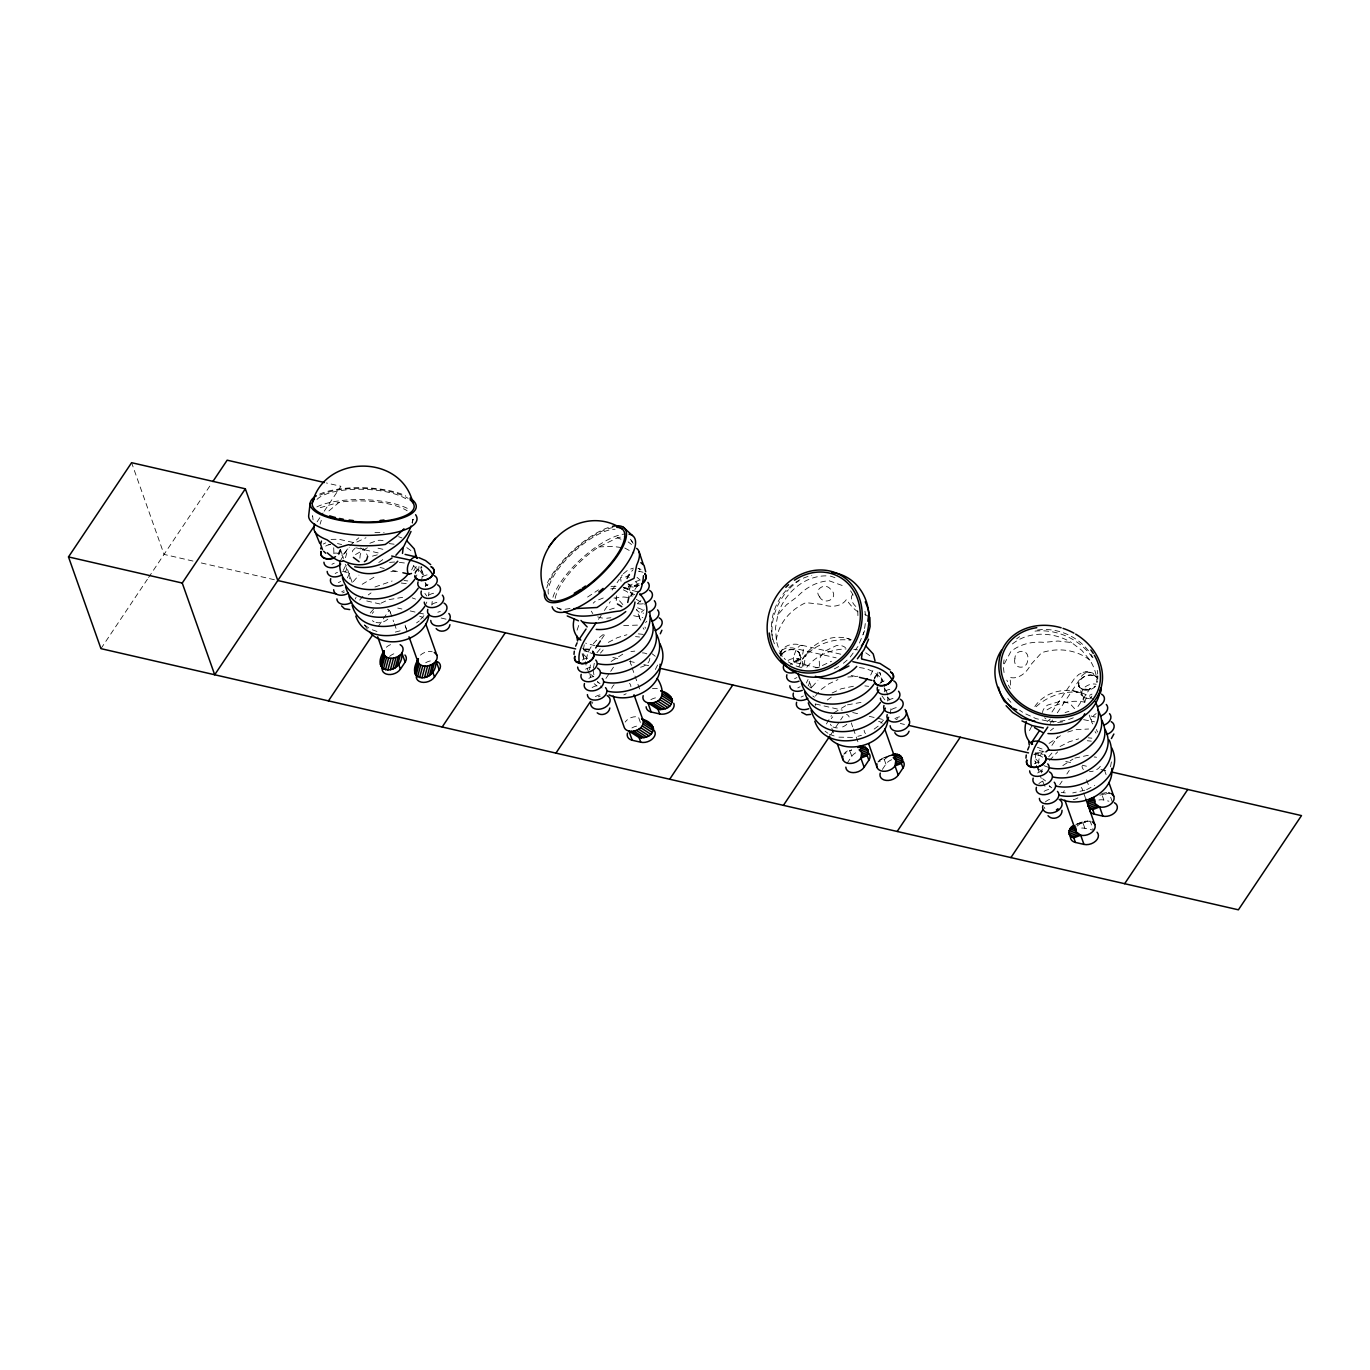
<?xml version="1.0" encoding="UTF-8"?>
<svg xmlns="http://www.w3.org/2000/svg" width="1370" height="1370" viewBox="0 0 1370 1370"><rect width="100%" height="100%" fill="white"/><g stroke="black" fill="none" stroke-linecap="round" stroke-linejoin="round"><path stroke-width="0.75" stroke-dasharray="5 3.75" d="M359.882 558.224L360.19 555.09A21.543 14.83 -19.5 0 1 363.598 548.582M345.497 557.727L347.877 548.788M419.014 566.546L418.364 571.924L415.795 577.267M421.617 581.103L422.474 573.927L420.727 567.197L423.981 576.359L419.734 570.519L413.278 565.998M425.282 586.685L425.727 583.089M428.536 595.847L428.964 592.268M431.773 605.026L432.218 601.447M877.348 677.088L878.016 671.694M881.03 682.671L881.475 679.075L879.728 672.345L882.965 681.524C878.136 672.687 868.118 668.115 858.373 667.533M884.284 691.833L884.712 688.254M887.52 701.012L887.965 697.416M890.329 713.77L891.202 706.595M340.24 549.438L337.534 555.09A10.052 6.918 -19.5 0 0 340.274 549.61M412.37 523.323L413.055 519.247L411.634 522.056M842.156 585.469L829.038 580.743A48.566 41.888 -61.6 0 0 797.546 596.498L786.534 604.752L777.817 614.856L775.54 627.563L776.328 640.064A50.279 43.36 -61.6 0 0 785.404 659.706M577.078 630.2L579.664 622.648M584.254 644.773L582.884 652.326L584.048 659.347L586.754 663.851M586.463 659.604C587.559 648.267 596.104 639.413 605.06 633.214M590.401 664.998L589.374 670.666L590.538 677.688L585.35 663.011M593.398 668.183L594.323 663.08M1035.309 752.678L1035.789 763.467L1034.487 759.802M1038.203 763.741L1039.231 758.072L1043.05 750.503M1041.457 772.903L1042.142 769.135M1110.505 766.823L1111.738 760.025M780.112 654.141C782.099 645.63 792.339 642.718 799.96 644.825L841.077 654.278M781.294 651.092L780.472 656.658L782.921 652.976A10.052 6.918 -19.5 0 1 798.299 651.555A10.052 6.918 -19.5 0 1 792.613 663.08M616.654 595.83L616.226 600.574M776.328 640.064C778.537 623.144 790.61 609.479 805.903 602.663L822.171 604.427A20.259 14.882 17.5 0 0 846.472 599.409A20.259 8.614 54.6 0 0 858.476 612.15M412.01 522.672L413.055 519.247M320.1 524.179L321.299 520.292M333.886 552.658L333.715 547.76M859.418 643.044L864.59 630.748M416.223 566.409L412.815 572.283M340.017 561.34L347.672 548.445M343.253 570.502L345.822 565.159M347.363 577.9L349.932 572.557M411.685 569.886L414.271 564.543M424.666 606.567L427.234 601.224M799.001 666.488C806.108 646.126 829.364 631.656 850.462 639.43M807.718 652.154L805.149 657.497L804.498 662.874L805.8 667.926M806.348 683.048L808.06 679.486M826.418 723.942L831.521 715.5M870.686 675.033L874.111 667.909M655.339 669.502L657.908 664.399M1029.504 730.553L1032.363 724.884M1004.364 663.799L1010.854 651.538A48.566 40.877 23.4 0 1 1044.094 642.359L1058 641.023L1071.528 642.547L1081.855 650.39L1089.869 660.117A50.279 42.333 23.4 0 1 1096.959 682.448L1097.781 675.821A48.258 40.638 23.4 0 1 1097.233 683.013M100.952 648.644L147.378 579.304M148.577 577.524L210.483 485.066M317.087 521.85L323.046 512.962M324.228 511.181L340.907 486.299L326.42 482.976M378.445 626.21L389.166 610.198M612.184 590.025L619.326 579.373M598.416 619.377L603.177 612.27M604.375 610.489L610.318 601.601M621.038 581.308L620.507 577.609L626.981 576.719L633.145 569.629M601.601 639.156L606.328 632.084M629.995 596.738L638.694 583.911M605.934 678.441L609.513 673.098M610.695 671.334L614.274 665.991M831.042 734.234L834.621 728.891M835.803 727.128L842.944 716.459M847.054 763.347L851.797 756.291A10.052 6.918 -19.5 0 1 857.637 751.856M882.366 769.426L885.911 764.117A10.052 6.918 -19.5 0 1 891.767 759.699M1051.972 712.006L1074.371 678.664L1078.858 674.365L1084.218 672.105M1050.156 723.514L1052.537 719.969M1057.297 712.862L1079.902 679.092C1083.088 670.632 1094.853 669.844 1097.712 678.818A10.035 7.158 -22.2 0 0 1095.075 676.026L1090.657 675.016A10.052 6.918 -19.5 0 0 1078.909 685.959L1084.663 702.245M1051.92 745.4L1057.845 736.563M1077.95 706.526L1089.784 688.853C1093.277 686.576 1079.902 692.826 1078.824 685.771A10.052 6.918 -19.5 0 0 1095.298 686.062M1059.729 784.685L1062.11 781.14M1066.87 774.016L1069.251 770.471M621.381 576.308L622.408 574.869M850.205 657.035L857.945 646.486M596.943 652.719L600.539 648.472M600.454 653.096L603.142 649.911M1034.812 706.492C1047.964 687.278 1077.522 685.325 1094.442 700.361M1048.684 756.856L1052.28 752.61M1049.488 760.418L1057.674 751.856M845.324 752.421L843.817 754.185L851.678 749.938L845.324 752.421L847.328 750.914M879.454 760.247L877.93 762.011L884.284 759.528L890.14 755.11L879.454 760.247L885.808 757.764M1076.906 826.196L1082.762 821.777L1090.178 821.092A10.052 6.918 -19.5 0 1 1092.215 821.829M781.397 654.74L782.921 652.993A10.035 7.141 -16.5 0 1 799.001 652.839A10.035 7.141 -16.5 0 1 790.216 664.279M349.812 545.757L358.82 537.845M343.442 554.216L349.196 547.623M353.169 581.719L358.94 575.126M359.659 600.077L363.118 596.121M370.208 613.024L373.702 609.016M420.607 619.411L424.494 614.959M802.426 659.364C813.3 644.808 832.754 637.735 850.53 640.252M806.827 667.224C816.023 655.305 831.333 649.277 846.112 648.9M812.17 686.884L817.924 680.291M815.407 696.046L818.866 692.09M880.893 723.086L883.496 720.106M852.671 594.357C849.349 598.416 852.928 604.221 856.421 606.978M623.384 573.722L627.991 569.92L633.419 568.122M781.859 650.116L786.774 647.77L792.613 647.924L836.145 657.84M639.037 583.586L633.865 585.846L629.481 584.819M328.92 510.907L339.178 502.293A50.279 16.56 1.6 0 1 407.181 510.77M587.576 597.046L598.467 589.853M611.106 661.453L623.11 653.952M1036.062 706.749C1048.033 695.874 1064.867 689.812 1080.981 692.895M1047.211 721.442L1050.311 719.01M1050.447 730.621L1053.547 728.189M1049.043 743.43L1062.195 734.543M1062.846 765.573L1073.035 759.031M355.515 554.542L367.417 547.794M362.177 584.305L377.144 575.297M368.256 594.922L371.03 592.902M416.548 622.905L419.323 620.884M821.161 689.452L828.85 683.853L837.96 679.606M827.257 700.07L834.176 695.018M833.851 712.845L845.615 705.721M874.163 729.08L878.307 726.049M378.754 562.522L382.161 560.09A21.543 14.83 -19.5 0 0 385.038 557.162M323.286 544.027L325.769 542.845M555.141 598.399A50.279 17.587 -42.6 0 1 598.758 546.938L617.356 537.845A50.279 17.587 -42.6 0 1 624.532 536.8M355.309 548L352.501 550.86L352.176 553.994M608.297 642.393L617.305 637.701L626.946 634.738M1047.057 709.848C1058.085 703.101 1071.374 699.556 1084.235 702.074M1060.037 746.53L1069.045 741.838L1078.687 738.875M1086.598 789.685L1094.698 785.472M369.883 543.239L377.367 540.465A11.457 7.895 -19.5 0 1 384.028 541.03M356.885 542.006L365.995 537.759M374.935 587.011L392.094 581.034M381.1 603.142L388.464 599.7L404.578 596.995M822.377 665.512L831.47 661.265M832.104 693.014L841.197 688.785L855.085 685.89M881.441 758.74L892.658 754.39M892.007 755.401L883.787 757.593M1099.836 795.182L1109.101 792.819A10.052 6.918 -19.5 0 1 1111.156 793.555M1077.573 823.747L1082.762 821.777M1076.957 824.243L1085.28 821.058M1075.844 824.397L1087.797 820.818M1080.896 823.438L1090.178 821.092L1093.414 830.254L1084.886 828.302A10.052 6.918 -19.5 0 0 1079.988 828.268M320.169 507.688L339.178 502.293M609.496 609.599L617.202 607.218M1065.089 712.537L1068.943 711.355M1067.727 732.077L1075.433 729.696L1088.619 729.011M1074.851 758.089L1090.434 754.836M1084.852 790.216L1072.727 792.922M603.245 597.988L595.864 600.951A11.457 7.895 -19.5 0 0 593.21 603.211M1101.686 793.504L1106.737 792.545M372.469 556.117L378.411 554.559M395.313 632.084L400.656 630.697M847.465 704.848L861.542 702.296M857.86 736.306L861.422 735.382M331.06 539.386L338.767 539.232L355.121 542.914M1083.122 672.293L1087.609 671.797M1085.382 671.917L1090.897 672.396L1096.651 677.208A10.052 6.918 -19.5 0 1 1097.661 678.732M570.023 608.52L562.847 609.581L557.761 608.143A50.279 17.587 -42.6 0 1 555.141 604.341M606.687 618.247L610.917 617.733M1062.64 721.87L1058.428 722.384A21.543 14.83 -19.5 0 1 1047.057 719.798L1044.556 717.743M610.986 586.343L617.921 586.309M610.712 588.877L616.483 588.244M613.965 598.056L623.573 596.995L630.714 597.748M623.692 625.559L638.66 625.08M630.919 651.555L634.807 651.127M374.935 532.587L384.097 532.57M389.611 562.385L395.605 561.94M390.861 571.718L398.858 571.102M847.842 677.02L857.843 676.266M852.5 737.385L838.937 737.163M598.758 546.938L612.424 546.339L622.733 547.743M623.333 589.819L627.22 591.789L628.899 595.881M623.898 588.192L636.879 591.635M633.625 615.712L642.804 617.716M638.334 633.865L643.694 634.43M635.543 636.605L639.567 637.016M594.957 645.681L585.658 643.146M1083.584 719.661L1094.544 721.836M1088.294 737.813L1091.856 738.19M1087.283 740.742L1091.308 741.153M1061.236 792.459L1065.261 792.887M1093.02 675.273L1090.657 675.016A10.035 7.158 -22.2 0 0 1079.166 686.49L1078.824 685.771M389.114 543.599L394.783 544.267M399.389 562.385L405.041 563.053M403.996 580.503L407.763 580.948M401.273 583.038L407.643 583.791M853.784 649.414L857.551 649.877M864.864 685.89L868.649 686.336M1044.043 751.907L1037.381 749.904M1047.057 720.945L1036.148 718.668L1024.195 713.222M378.017 548.171L384.251 549.61M337.482 543.565L341.644 544.524M356.251 547.88L379.182 553.155M817.958 667.824L793.864 662.275C789.651 663.097 803.265 659.175 799.258 652.891L799.446 653.644M851.147 675.427L857.363 676.866M380.072 567.505L384.216 568.464M392.505 570.365L400.811 572.266M192.999 561.049L164.057 554.405L131.606 462.7M201.27 562.95L277.802 580.52M366.732 600.951L383.275 604.752M397.745 608.074L401.889 609.016M410.161 610.917L424.632 614.24M441.174 618.041L447.373 619.463M583.877 650.801L590.076 652.24M612.818 657.463L619.034 658.884M629.378 661.265L635.577 662.686M643.849 664.587L652.12 666.488M815.492 703.992L842.379 710.174M852.722 712.537L858.921 713.976M869.265 716.339L875.481 717.76M877.536 718.24L883.753 719.661M900.295 723.463L904.423 724.422M1034.71 754.339L1042.981 756.223M1065.74 761.463L1074.011 763.347M1082.283 765.248L1086.427 766.207M1100.898 769.529L1107.097 770.95M1098.928 799.994A10.052 6.918 -19.5 0 1 1103.826 800.029L1108.929 801.21M623.264 587.182L629.258 588.757M626.981 576.719L629.258 577.404M628.351 586.343L634.653 587.302L637.101 586.137L637.341 583.826L635.286 581M846.626 638.163L851.249 639.807M398.601 536.715L401.889 537.896M829.398 734.269L834.964 736.255M412.216 597.902L415.555 599.084M372.263 629.772L377.812 631.758M643.095 572.249L638.677 571.221L641.04 571.495L638.934 568.619M360.601 547.949L364.437 550.072L367.52 555.655M1073.018 690.788L1078.738 692.946L1083.105 696.388L1085.828 700.892M623.179 587.37L626.998 588.809L633.18 595.265M1037.398 747.284L1043.118 749.441M636.314 599.358L644.499 604.238M1042.553 757.182L1035.823 753.449M637.649 607.818L643.369 609.975M1043.889 765.624L1049.608 767.782M594.631 654.466L586.994 651.606L581.171 647.017M617.356 537.845L620.952 539.198M637.958 568.225L641.006 569.423M640.235 580.058L637.033 577.369M624.788 548.034L634.036 553.018M557.761 608.143L561.015 609.907M1089.869 660.117C1076.186 649.466 1057.845 647.394 1041.594 652.702L1030.548 664.964A20.259 14.368 -62.3 0 1 1009.81 677.328A20.259 7.552 82.9 0 1 1010.598 688.014M864.812 614.222L869.881 617.356M865.771 652.805L872.228 657.343M825.048 731.203L827.942 733.258M406.787 547.64L413.243 552.178M364.608 625.028L368.958 628.094M819.26 596.292C824.209 606.927 840.735 597.354 830.323 588.963C824.757 582.147 812.958 589.871 819.894 597.046M1095.058 676.026L1096.651 677.208M628.128 541.904L631.536 544.506M1039.076 762.611L1034.35 757.302M1039.402 769.495L1042.313 771.789M1042.639 778.657L1045.55 780.951M1051.749 787.818L1049.129 785.746L1051.458 788.949M652.12 653.781L655.254 656.264M587.336 658.473L582.61 653.182M590.915 674.519L593.827 676.831M600.009 683.681L597.388 681.609L602.046 688.014M594.152 683.698L597.063 685.993M884.095 687.774L886.219 690.685M887.332 696.936L889.455 699.865L884.266 685.188M881.972 695.926L884.832 699.865M425.094 582.61L427.217 585.538L425.933 581.873M424.888 593.398L426.806 596.019M364.454 624.925L368.136 630.063M633.128 543.308L629.618 538.222A50.279 17.587 -42.6 0 1 632.238 542.04M1074.594 708.701L1070.569 704.197A21.543 14.83 -19.5 0 0 1059.198 701.594L1047.605 705.088A11.457 7.895 -19.5 0 0 1042.57 712.623M622.853 604.564L618.829 600.06A21.543 14.83 -19.5 0 0 615.524 598.536M591.292 611.157L592.816 613.606M1044.985 786.329L1040.327 776.31M1006.796 680.119L1007.549 681.678M1089.218 715.072L1091.804 722.418M1104.665 770.608L1106.069 774.564M1112.354 801.981L1109.101 792.819L1102.199 795.439L1103.826 800.029M1086.615 779.804L1089.407 787.699M1083.653 792.956L1085.742 798.881M1083.259 823.712L1084.886 828.302M1036.439 765.316L1039.025 772.646L1037.861 765.624M884.284 759.528L885.911 764.117M851.249 722.915L852.637 726.871M853.339 728.84L858.236 742.66M850.171 751.702L851.797 756.291M831.795 728.172L834.587 736.067M799.309 653.096L804.413 667.533M811.554 687.723L808.968 680.376A10.052 6.918 -19.5 0 1 808.112 685.959M628.196 585.761L632.049 596.618M639.824 618.641L636.588 609.462A10.052 6.918 -19.5 0 0 643.609 613.178M632.084 667.772L639.756 689.487M640.389 722.452L638.437 716.955A10.052 6.918 -19.5 0 0 625.165 722.058M582.096 653.832L584.048 659.347M405.52 626.895L408.328 634.789M390.159 611.842L393.652 621.706M394.354 623.675L397.146 631.57M340.531 549.627L343.065 556.785M352.141 582.473L346.302 565.964A10.052 6.918 -19.5 0 0 345.291 564.423M819.551 666.145L819.174 660.237A21.543 14.83 -19.5 0 1 825.476 650.818L836.351 645.63A11.457 7.895 -19.5 0 1 845.461 647.702M815.201 704.026L815.492 705.447M593.09 669.879L594.135 676.198M313.062 519.812L312.6 515.702A50.279 16.56 1.6 0 0 313.884 520.035M1033.716 754.339A10.035 6.627 -16.9 0 1 1043.204 754.493M1036.062 752.986A10.052 6.918 -19.5 0 1 1042.998 753.757M1077.899 797.854A10.052 6.918 -19.5 0 1 1073.035 799.72M1063.411 792.562A10.052 6.918 -19.5 0 1 1064.336 790.661M1081.238 787.476A10.052 6.918 -19.5 0 1 1082.625 790.781M1100.333 766.309A10.052 6.918 -19.5 0 1 1089.441 771.687M1083.43 769.495A10.052 6.918 -19.5 0 1 1082.043 766.19M1094.168 757.011A10.052 6.918 -19.5 0 1 1096.531 757.285M1095.469 686.438A10.035 7.158 -22.2 0 1 1079.166 686.49M1095.572 716.972A10.052 6.918 -19.5 0 1 1091.154 715.945M1092.815 723.942A10.052 6.918 -19.5 0 1 1096.171 713.582M1096.068 733.121A10.052 6.918 -19.5 0 1 1095.058 731.58M1084.937 702.296A10.052 6.918 -19.5 0 1 1092.01 694.076M1089.082 698.631A10.052 6.918 -19.5 0 1 1082.368 690.274A10.052 6.918 -19.5 0 1 1096.188 684.229M1038.871 783.657A10.052 6.918 -19.5 0 1 1045.704 780.266M1037.621 772.971A10.052 6.918 -19.5 0 1 1042.467 771.104M1097.747 732.094A8.049 5.531 -19.5 0 1 1096.634 729.439M1034.367 763.809A10.052 6.918 -19.5 0 1 1041.748 761.703M1045.344 801.998A10.052 6.918 -19.5 0 1 1049.677 799.326M1044.094 791.312A10.052 6.918 -19.5 0 1 1051.492 789.206M1044.865 808.608A8.049 5.531 -19.5 0 1 1044.556 807.187M1073.292 717.794A50.279 42.333 23.4 0 1 1048.889 721.322M1022.619 712.246A50.279 42.333 23.4 0 1 1019.537 710.122M1010.923 702.313A50.279 42.333 23.4 0 1 1005.854 695.652M1012.43 643.934A50.279 42.333 23.4 0 1 1071.528 642.547M1035.001 631.125A54.201 45.621 23.4 0 1 1092.095 657.155M1091.958 696.097A48.258 40.638 23.4 0 1 1089.835 698.94M1010.324 688.494A48.258 40.638 23.4 0 1 1008.354 685.103M1004.056 672.533A48.258 40.638 23.4 0 1 1004.073 659.861M1016.643 638.848A48.258 40.638 23.4 0 1 1019.605 636.673M1037.518 630.029A48.258 40.638 23.4 0 1 1088.705 651.127M1090.982 654.38A48.258 40.638 23.4 0 1 1092.952 657.788M1097.25 670.341A48.258 40.638 23.4 0 1 1097.695 674.023M846.797 724.319A10.052 6.918 -19.5 0 1 839.947 727.71M837.412 727.932A10.052 6.918 -19.5 0 1 832.994 726.922M831.402 725.74A10.052 6.918 -19.5 0 1 830.391 724.216M831.247 718.651A10.052 6.918 -19.5 0 1 832.754 716.887M846.557 714.284A10.052 6.918 -19.5 0 1 849.16 716.99M865.532 733.584A10.052 6.918 -19.5 0 1 864.145 730.279M878.632 721.373A10.052 6.918 -19.5 0 1 882.263 723.309M874.3 678.184A10.052 6.918 -19.5 0 1 878.752 673.012M874.608 678.869A10.035 6.644 -22.2 0 1 879.043 673.663M891.647 709.489A10.052 6.918 -19.5 0 1 896.494 707.605M894.884 718.651A10.052 6.918 -19.5 0 1 899.747 716.784M888.394 700.31A10.052 6.918 -19.5 0 1 895.792 698.203M885.157 691.131A10.052 6.918 -19.5 0 1 890.003 689.264M879.917 683.476A10.052 6.918 -19.5 0 1 886.767 680.102M794.566 678.766A10.052 6.918 -19.5 0 1 796.895 677.602M788.075 660.426A10.052 6.918 -19.5 0 1 799.874 659.33A10.052 6.918 -19.5 0 1 801.621 667.601M895.894 719.695A8.049 5.531 -19.5 0 1 897.761 718.77M801.056 697.107A10.052 6.918 -19.5 0 1 803.385 695.96M812.855 696.011A10.052 6.918 -19.5 0 1 814.431 697.193M797.802 687.928A10.052 6.918 -19.5 0 1 800.149 686.781M809.601 686.849A10.052 6.918 -19.5 0 1 811.194 688.014M864.949 611.26A50.279 43.36 -61.6 0 1 865.395 615.404M865.258 623.555A50.279 43.36 -61.6 0 1 863.117 634.447M847.157 660.083A50.279 43.36 -61.6 0 1 840.444 665.375M838.68 666.505A50.279 43.36 -61.6 0 1 831.213 670.221M777.817 614.856A50.279 43.36 -61.6 0 1 829.192 575.982M772.56 639.396A54.201 46.751 -61.6 0 1 771.995 633.642M771.944 631.69A54.201 46.751 -61.6 0 1 788.418 589.734M789.788 588.312A54.201 46.751 -61.6 0 1 798.933 580.743M850.582 590.83A48.258 41.631 -61.6 0 1 853.424 595.71M857.637 610.626A48.258 41.631 -61.6 0 1 857.808 618.726M819.448 667.07A48.258 41.631 -61.6 0 1 815.681 667.858M800.851 667.395A48.258 41.631 -61.6 0 1 786.226 660.306M782.219 656.555A48.258 41.631 -61.6 0 1 778.776 652.188M774.427 643.814A48.258 41.631 -61.6 0 1 811.793 575.52M830.271 576.085A48.258 41.631 -61.6 0 1 835.426 577.952M639.225 585.452A10.035 7.158 -22.2 0 1 628.213 584.271M627.049 578.876A10.035 7.158 -22.2 0 1 631.365 573.482M639.002 584.939A10.052 6.918 -19.5 0 1 627.957 583.706M626.843 578.5A10.052 6.918 -19.5 0 1 631.296 573.328M649.825 658.388A10.052 6.918 -19.5 0 1 640.235 667.31M631.707 665.358A10.052 6.918 -19.5 0 1 630.594 660.152M642.427 652.891A10.052 6.918 -19.5 0 1 646.846 653.901M626.158 693.717A10.052 6.918 -19.5 0 1 623.812 694.864M611.671 688.425A10.052 6.918 -19.5 0 1 614.12 684.76M629.498 683.339A10.052 6.918 -19.5 0 1 630.885 686.644M652.462 688.648A10.052 6.918 -19.5 0 1 657.36 688.682M631.93 727.967A10.052 6.918 -19.5 0 1 639.31 725.86M650.853 699.693A10.052 6.918 -19.5 0 1 655.716 697.827M584.082 649.209A10.052 6.918 -19.5 0 1 591.035 649.979M584.271 649.894A10.035 6.627 -16.9 0 1 591.223 650.699M588.877 678.356A10.052 6.918 -19.5 0 1 596.275 676.266M592.131 687.534A10.052 6.918 -19.5 0 1 596.977 685.668M595.368 696.696A10.052 6.918 -19.5 0 1 600.231 694.83M585.641 669.194A10.052 6.918 -19.5 0 1 590.487 667.327M582.387 660.015A10.052 6.918 -19.5 0 1 587.25 658.148M637.444 603.896A10.052 6.918 -19.5 0 1 640.937 600.625M642.89 603.776A10.052 6.918 -19.5 0 1 635.937 603.005M592.593 703.409A8.049 5.531 -19.5 0 1 592.816 701.885M598.245 696.833A8.049 5.531 -19.5 0 1 600.265 696.251M640.852 620.165A10.052 6.918 -19.5 0 1 644.191 609.787M644.088 629.327A10.052 6.918 -19.5 0 1 643.078 627.803M634.738 594.58A10.052 6.918 -19.5 0 1 630.012 587.439A10.052 6.918 -19.5 0 1 639.31 580.4M645.767 628.299A8.049 5.531 -19.5 0 1 644.945 627.083M645.63 622.631A8.049 5.531 -19.5 0 1 646.846 621.209M546.75 588.004A50.981 17.844 -42.6 0 1 575.229 549.404A50.981 17.844 -42.6 0 1 615.096 527.33M552.932 597.269A54.201 18.957 -42.6 0 1 583.637 556.751A54.201 18.957 -42.6 0 1 625.199 533.992M547.503 582.764A53.087 18.563 -42.6 0 1 610.438 526.902M548.428 594.118A48.258 16.885 -42.6 0 1 571.153 554.49A48.258 16.885 -42.6 0 1 615.062 529.282M602.509 618.058A21.543 14.83 -19.5 0 1 595.316 615.661M415.196 573.619A10.035 6.644 -22.2 0 1 421.943 567.214M414.887 572.934A10.052 6.918 -19.5 0 1 421.669 566.615M330.341 544.352A10.052 6.918 -19.5 0 0 325.495 546.219A10.035 7.141 -16.5 0 1 330.393 544.524M389.577 656.435A10.052 6.918 -19.5 0 1 396.427 653.062M386.34 647.256A10.052 6.918 -19.5 0 1 393.19 643.883M406.548 628.419A10.052 6.918 -19.5 0 1 405.16 625.131M419.631 616.226A10.052 6.918 -19.5 0 1 423.279 618.144M387.796 619.171A10.052 6.918 -19.5 0 1 376.048 622.511M374.01 621.774A10.052 6.918 -19.5 0 1 372.417 620.593M372.246 613.486A10.052 6.918 -19.5 0 1 373.77 611.722M387.556 609.136A10.052 6.918 -19.5 0 1 390.536 613.606M420.453 655.1A10.052 6.918 -19.5 0 1 432.218 651.743M425.693 662.755A10.052 6.918 -19.5 0 1 430.557 660.888M340.411 550.226A10.035 7.141 -16.5 0 1 337.688 555.809M342.534 571.41A10.052 6.918 -19.5 0 1 349.641 578.808M335.153 573.516A10.052 6.918 -19.5 0 1 337.482 572.352M356.114 597.149A10.052 6.918 -19.5 0 1 355.19 599.033M341.644 591.857A10.052 6.918 -19.5 0 1 343.973 590.693M338.39 582.678A10.052 6.918 -19.5 0 1 340.719 581.531M346.678 567.728A10.052 6.918 -19.5 0 1 343.938 573.294M331.9 564.337A10.052 6.918 -19.5 0 1 334.246 563.19M333.509 553.292A10.052 6.918 -19.5 0 1 343.425 558.566M425.745 585.88A10.052 6.918 -19.5 0 1 428.074 584.733M428.981 595.059A10.052 6.918 -19.5 0 1 433.845 593.193M342.637 592.902A8.049 5.531 -19.5 0 1 344.504 591.977M432.235 604.221A10.052 6.918 -19.5 0 1 437.081 602.355M437.818 612.253A10.052 6.918 -19.5 0 1 440.335 611.534M422.491 576.719A10.052 6.918 -19.5 0 1 429.889 574.612M319.912 495.255A50.981 16.782 1.6 0 1 408.14 498.389M316.847 506.917A54.201 17.844 1.6 0 1 409.236 509.4M319.638 494.125A53.087 17.485 1.6 0 1 405.503 495.683M317.001 499.433A48.258 15.892 1.6 0 1 358.478 489.261A48.258 15.892 1.6 0 1 405.743 498.748M793.333 657.429L793.607 660.956L795.148 662.583C801.467 660.991 804.961 651.486 802.443 645.732L800.388 645.253L796.518 648.729L793.333 657.429M1014.896 658.73C1012.361 669.57 1027.791 670.067 1027.637 659.775C1030.171 648.952 1014.742 648.455 1014.896 658.73"/><path stroke-width="1.5" d="M628.967 596.84L627.717 602.44M573.996 654.363L574.304 651.229M1025.959 758.158L1026.267 755.024M367.674 556.46L366.543 560.022L364.386 561.649M310.117 503.321L308.678 515.565A54.201 17.844 1.6 0 0 368.085 535.362A54.201 17.844 1.6 0 0 415.607 514.726M340.017 561.34C335.701 597.457 391.769 595.899 408.243 573.842M402.489 553.412L403.14 548.034M428.964 614.137C426.738 640.184 385.33 651.658 369.283 631.638M861.473 658.559L862.124 653.182M887.965 719.284C885.722 745.331 844.314 756.822 828.268 736.786M867.809 621.261L868.905 612.887A48.566 41.888 -61.6 0 0 865.241 601.824M314.552 523.905L313.97 528.032A48.566 15.995 1.6 0 0 327.036 539.814L337.996 547.76L348.357 544.712A48.566 15.995 1.6 0 0 385.347 544.421L396.392 536.321L403.979 528.786M382.401 667.156A10.052 6.918 -19.5 0 0 388.292 674.485A10.052 6.918 -19.5 0 0 400.4 669.176L405.126 662.121L401.889 652.942C403.653 675.753 368.77 675.907 383.891 650.921C382.418 661.025 398.276 659.689 401.889 652.942A10.052 6.918 -19.5 0 0 400.126 644.671M434.256 652.497A10.052 6.918 -19.5 0 1 436.002 660.785C437.013 684.11 403.345 683.356 418.432 658.799M613.144 696.046L624.326 727.624A10.052 6.918 -19.5 0 0 628.967 731.083C635.235 732.505 644.842 727.812 643.078 720.414L634.002 694.744M652.257 728.823A10.052 6.918 -19.5 0 1 653.319 738.019A10.052 6.918 -19.5 0 1 640.749 742.215L632.221 740.262L628.967 731.083L639.122 737.625C655.408 739.303 658.645 723.069 641.828 719.13M643.164 695.686A10.052 6.918 -19.5 0 0 647.907 702.81C664.279 704.351 665.34 690.172 657.12 678.321M673.783 703.272A10.052 6.918 -19.5 0 1 670.478 711.39A10.052 6.918 -19.5 0 1 659.672 713.941L651.144 711.989L647.907 702.81L658.062 709.369C674.348 711.03 677.568 694.813 660.751 690.857M845.838 767.149A10.052 6.918 -19.5 0 0 853.219 772.646A10.052 6.918 -19.5 0 0 864.127 767.269L860.874 758.089L861.73 752.524L859.127 749.818L865.48 747.335L868.083 750.041L868.169 753.723L867.227 755.623L860.874 758.089A10.052 6.918 -19.5 0 1 848.766 763.398A10.052 6.918 -19.5 0 1 842.875 756.069M877.005 763.912A10.052 6.918 -19.5 0 0 882.896 771.241A10.052 6.918 -19.5 0 0 895.004 765.933L895.843 760.367L884.678 728.771M880.242 773.074A10.052 6.918 -19.5 0 0 886.133 780.403A10.052 6.918 -19.5 0 0 898.24 775.112L895.004 765.933L901.357 763.45C905.553 757.833 898.052 752.438 892.658 754.39M1062.024 810.304C1062.264 817.376 1052.605 821.11 1048.033 815.698M1092.215 821.829A10.052 6.918 -19.5 0 1 1093.277 831.025A10.052 6.918 -19.5 0 1 1080.707 835.221L1073.806 837.841C1066.922 836.847 1068.018 827.788 1073.515 825.545M1097.045 832.189A10.052 6.918 -19.5 0 1 1095.709 841.043A10.052 6.918 -19.5 0 1 1083.961 844.399L1080.707 835.221L1076.066 831.761L1075.981 828.096L1069.062 830.717M1111.156 793.555A10.052 6.918 -19.5 0 1 1112.217 802.751A10.052 6.918 -19.5 0 1 1099.648 806.947L1092.729 809.584C1087.266 808.899 1086.239 801.792 1090.451 798.796L1093.911 797.477M1114.392 802.734A10.052 6.918 -19.5 0 1 1115.454 811.913A10.052 6.918 -19.5 0 1 1102.884 816.126L1099.648 806.947L1094.99 803.488L1094.904 799.823L1088.003 802.443M574.184 619.137C571.872 626.604 574.184 635.697 580.846 640.132M634.961 602.029C632.906 619.839 612.972 631.039 596.224 629.412M1026.25 721.391C1023.63 729.354 1025.205 739.406 1032.586 744.27M449.942 624.686C449.137 631.056 440.267 633.454 436.157 628.607M609.838 707.999C609.119 713.667 601.516 716.613 597.2 712.828M661.898 630.251L660.289 633.779M1113.879 734.029L1111.395 738.55M320.683 548.89L320.957 547.794M380.483 664.467L384.302 650.973M380.86 666.248L383.977 654.603L377.692 636.827M381.87 667.772L384.987 656.127M383.463 668.954L386.58 657.309M385.518 669.707L388.618 658.045M387.881 669.964L390.998 658.319M390.416 669.742L393.515 658.079M392.933 669.022L396.033 657.36M395.262 667.858L398.379 656.213M397.266 666.351L400.365 654.706M414.613 672.31L418.004 658.747C416.531 668.851 432.406 667.533 436.002 660.785L439.256 669.947L434.513 677.02A10.052 6.918 -19.5 0 1 423.621 682.397A10.052 6.918 -19.5 0 1 416.24 676.9M414.99 674.091L418.09 662.429L409.013 636.776M416 675.615L419.117 663.953M417.593 676.797L420.693 665.135M419.631 677.533L422.748 665.888M421.994 677.808L425.111 666.145M424.529 677.568L427.645 665.923M427.046 676.848L430.163 665.203M429.392 675.701L432.492 664.056M431.379 674.194L434.495 662.532M410.966 526.08C405.109 544.917 384.439 551.785 369.951 562.625A20.259 11.765 10.6 0 1 343.117 560.501A20.259 5.48 45.2 0 1 327.293 552.829M1038.905 731.529L1031.781 742.163L1031.542 744.475M575.674 646.143L577.112 642.804M1027.654 749.921L1029.093 746.581M868.597 639.191L864.11 649.62L857.397 658.747M312.223 503.389C323.765 454.463 400.965 453.196 412.815 502.602M411.017 531.474L403.825 546.39L395.913 555.261M878.889 689.812C866.302 716.03 813.489 724.953 804.618 692.004M885.38 708.153C872.793 734.371 819.979 743.293 811.108 710.362M888.616 717.332C876.115 742.985 825.459 752.301 814.79 721.202M321.453 541.099L320.614 544.352L322.498 549.712M380.774 662.566L381.716 660.683M414.887 575.468A10.035 6.644 -22.2 0 0 420.933 580.538A10.035 6.644 -22.2 0 0 431.379 576.736L433.81 573.054A10.052 6.918 -19.5 0 0 431.139 566.683M874.009 680.085A10.052 6.918 -19.5 0 0 888.787 683.476L893.24 678.321A10.052 6.918 -19.5 0 0 890.551 671.934M909.063 731.255C907.077 737.351 897.864 738.31 894.798 732.676M414.973 576.616A10.052 6.918 -19.5 0 0 431.362 576.719L433.828 573.071A10.035 6.644 -22.2 0 0 431.242 566.94M888.787 683.476L893.24 678.321A10.035 6.644 -22.2 0 0 890.654 672.19M1084.715 713.719C1078.327 727.059 1062.469 734.937 1047.964 733.549M621.877 528.751C579.236 500.958 523.443 550.089 546.339 595.796A50.981 17.844 -42.6 0 0 600.539 574.475A50.981 17.844 -42.6 0 0 616.723 527.313M1111.241 771.909L1301.5 815.595L1238.394 909.817L100.952 648.644L68.5 556.922L131.606 462.7L245.35 488.816L277.802 580.52L335.701 593.827M212.864 481.521L227.163 460.183L324.365 482.497M314.706 525.412L214.696 674.759L182.244 583.038L245.35 488.816M328.44 700.875L372.486 635.098M442.185 726.99L505.29 632.769M578.928 639.687L586.052 629.035M596.036 622.922C588.501 634.601 576.102 648.044 579.51 663.371L581.89 663.645A10.035 6.627 -16.9 0 0 592.148 659.484A10.035 6.627 -16.9 0 0 592.799 651.846M595.693 647.993L600.42 640.92M555.929 753.106L590.453 701.56M669.673 779.239L732.779 685M783.417 805.354L829.843 736.015M864.127 767.269L868.854 760.196A10.052 6.918 -19.5 0 0 868.683 753.106M898.24 775.112L902.984 768.039A10.052 6.918 -19.5 0 0 902.813 760.932M897.162 831.47L960.267 737.231M1047.776 727.076C1040.258 738.618 1028.099 751.993 1031.49 767.149L1033.87 767.423A10.035 6.627 -16.9 0 0 1044.128 763.261A10.035 6.627 -16.9 0 0 1044.762 755.623M1010.906 857.586L1043.05 809.584M1124.65 883.701L1187.756 789.48M861.405 645.938L867.467 637.238L870.104 626.587L869.881 617.356M555.347 538.256L548.925 546.681M397.762 561.221C385.929 574.527 359.967 579.51 347.877 564.235M414.939 579.048C399.663 601.824 350.84 609.53 342.38 577.678M418.175 588.227C402.9 611.003 354.094 618.709 345.634 586.857M421.429 597.406C406.154 620.165 357.33 627.888 348.87 596.036M424.666 606.567C409.39 629.344 360.584 637.05 352.124 605.197M427.919 615.746C412.764 637.958 365.995 646.109 355.806 616.055M856.747 666.385C846.763 677.499 829.312 681.798 815.373 676.266M867.227 678.989C850.65 698.357 805.594 703.769 798.128 673.663M873.923 684.212C858.647 706.971 809.841 714.695 801.381 682.842M880.413 702.553C865.258 724.781 818.489 732.933 808.3 702.861M1031.781 742.163C1037.552 738.909 1047.108 743.328 1048.786 749.664L1045.909 751.873M625.782 611.568C614.051 621.483 597.868 625.354 582.918 622.048M392.077 557.95C381.579 565.827 367.605 569.098 354.693 566.786M411.497 573.465L409.099 574.167L402.883 572.746M839.313 670.803L848.955 665.974M857.894 747.558L861.062 746.325L865.48 747.335M860.257 747.832L863.425 746.581M860.702 751L867.056 748.517M861.73 752.524L868.083 750.041M862.107 754.305L868.46 751.822M861.816 756.206L868.169 753.723M892.007 755.401L895.192 754.151M894.37 755.658L897.555 754.425M899.611 755.178L893.24 757.661L895.843 760.367L902.196 757.884M894.833 758.826L901.186 756.343M896.22 762.131L902.573 759.648M895.929 764.032L902.282 761.549M1088.927 800.559L1094.116 798.573M1087.711 804.344L1094.613 801.724M1088.088 806.125L1094.99 803.488M1089.099 807.649L1096 805.029M1090.691 808.831L1097.593 806.211M1071.511 827.052L1074.97 825.75M1070.004 828.816L1075.176 826.846M1068.771 832.617L1075.69 829.997M1069.148 834.399L1076.066 831.761L1064.884 800.183M1070.175 835.923L1077.077 833.285M1071.751 837.104L1078.669 834.467M810.595 714.421L806.399 714.815L801.741 712.314M349.744 609.581L344.555 608.794L341.541 605.882M858.528 746.564L861.062 746.325M417.028 558.412L415.47 556.785C409.15 558.361 405.674 567.865 408.192 573.636L409.099 574.167M621.774 606.636L617.425 603.982M573.79 608.657L597.046 607.509A48.566 16.988 -42.6 0 0 624.806 582.866L634.036 578.363L636.639 565.193A48.566 16.988 -42.6 0 0 636.639 548.394M596.738 645.869C622.391 650.613 663.405 618.435 639.79 593.929M594.631 654.466C619.6 659.621 655.151 639.961 649.568 611.414M597.885 663.645C623.555 670.016 664.741 644.79 650.099 616.072M601.122 672.807C627.289 679.554 669.673 652.48 652.445 623.744M604.358 681.986C630.046 688.356 671.231 663.131 656.59 634.413M607.612 691.165C633.3 697.535 674.468 672.293 659.843 643.575M1048.478 749.989C1072.847 753.192 1109.58 728.48 1095.349 701.868M1046.372 758.603C1072.539 765.351 1114.923 738.276 1097.695 709.523M1049.608 767.782C1075.296 774.153 1116.482 748.91 1101.84 720.209M1052.862 776.944C1078.55 783.332 1119.718 758.089 1105.093 729.371M1056.099 786.123C1081.427 792.1 1121.071 768.724 1109.238 740.057M1059.352 795.285C1085.04 801.673 1126.208 776.43 1111.584 747.712M574.784 656.247A10.052 6.918 -19.5 0 0 575.879 661.436L581.89 663.628A10.052 6.918 -19.5 0 0 592.097 659.158A10.052 6.918 -19.5 0 0 592.611 651.161M1026.849 760.299A10.035 6.627 -16.9 0 0 1029.435 766.429L1033.853 767.423A10.052 6.918 -19.5 0 0 1044.06 762.953A10.052 6.918 -19.5 0 0 1044.591 754.938M1043.358 727.949L1032.312 725.638L1021.969 720.928M1034.949 721.185L1022.208 718.462L1012.635 712.503L1006.094 705.704M861.884 659.056L880.002 663.457L890.106 669.93M405.075 554.388L415.47 556.785M852.825 661.659C866.131 665.067 885.02 666.145 892.298 680.205M391.7 556.014C405.4 559.731 425.248 560.347 432.886 574.955M859.435 677.345L871.937 680.41M449.446 619.942L575.606 648.918M660.391 668.372L794.823 699.248M908.567 725.364L1028.51 752.901M68.5 556.922L182.244 583.038M1089.715 810.715A10.052 6.918 -19.5 0 0 1094.356 814.157L1102.884 816.126M1070.689 835.306A10.052 6.918 -19.5 0 0 1075.416 842.43L1083.961 844.399M418.877 557.624L425.539 560.57L430.694 564.663M1031.49 767.149L1029.452 766.412A10.052 6.918 -19.5 0 1 1026.764 760.025M579.51 663.371L575.879 661.436M359.094 561.7L353.374 557.402M1042.707 732.488L1034.521 727.607M1060.825 799.07C1081.307 808.831 1114.187 792.785 1111.823 768.399M609.085 694.933C629.583 704.694 662.446 688.665 660.083 664.262M567.231 615.935L578.517 620.798M1013.046 708.119L1016.763 709.814M640.852 562.676L644.071 565.382L645.698 571.787M564.252 611.671C581.651 621.226 601.55 612.698 619.822 611.02A20.259 11.234 -54.6 0 0 638.043 591.549A20.259 4.435 -87.7 0 0 643.489 575.691M671.146 697.159L660.991 690.6L672.173 698.683M662.395 693.905L672.55 700.464M662.104 695.806L672.259 702.365M661.162 697.707L671.317 704.249M659.655 699.471L669.81 706.012M657.651 700.978L667.806 707.519M655.322 702.125L665.477 708.684M652.805 702.844L662.96 709.386M650.27 703.084L660.426 709.626M652.223 725.415L642.068 718.873L653.233 726.956M643.455 722.178L653.61 728.72M643.164 724.079L653.319 730.621M642.239 725.98L652.394 732.522M640.715 727.744L650.87 734.286M638.728 729.251L648.883 735.793M636.382 730.398L646.537 736.94M633.865 731.118L644.02 737.659M631.347 731.357L641.485 737.899M865.754 645.904L873.238 654.004L874.985 660.734M406.77 540.739L414.237 548.856L416 555.586M1011.625 707.006L1004.501 701.474A48.566 40.877 23.4 0 1 998.542 687.278M587.148 626.912L580.966 620.456M325.7 553.189L323.628 551.237M623.384 527.296L632.409 535.499M415.367 555.107L417.49 558.018M315.203 532.228L319.792 543.41M1108.861 782.458L1113.759 796.278M1092.729 809.584L1094.356 814.157M1085.742 798.881L1094.818 824.534M1073.806 837.841L1075.416 842.43M906.049 711.098L909.286 720.278M901.357 763.45L902.984 768.039M868.717 743.893L877.091 767.594M867.227 755.623L868.854 760.196M837.378 743.961L842.961 759.751M658.062 709.369L659.672 713.941M639.122 737.625L640.749 742.215M425.676 623.624L436.859 655.202M432.903 672.43L434.513 677.02M398.773 664.587L400.4 669.176M639.173 552.076L643.01 563.549M1028.716 741.615L1029.298 745.126M576.684 635.731L577.558 641.006M1109.546 713.667A10.052 6.918 -19.5 0 1 1103.878 725.192M1106.309 704.488A10.052 6.918 -19.5 0 1 1100.624 716.013M1111.207 721.665A10.052 6.918 -19.5 0 1 1107.114 734.354M1101.48 694.145A10.052 6.918 -19.5 0 1 1097.387 706.851M1100.829 687.671A10.052 6.918 -19.5 0 1 1098.466 695.018M1049.42 771.875A10.052 6.918 -19.5 0 1 1045.327 784.582A10.052 6.918 -19.5 0 1 1033.168 778.143M1054.249 782.236A10.052 6.918 -19.5 0 1 1047.314 794.172A10.052 6.918 -19.5 0 1 1036.405 787.305M1047.759 763.895A10.052 6.918 -19.5 0 1 1042.073 775.42A10.052 6.918 -19.5 0 1 1029.641 770.865M1057.486 791.398A10.052 6.918 -19.5 0 1 1051.8 802.923A10.052 6.918 -19.5 0 1 1039.368 798.385M1059.147 799.395A10.052 6.918 -19.5 0 1 1055.054 812.102A10.052 6.918 -19.5 0 1 1042.895 805.646M1057.982 808.694A8.049 5.531 -19.5 0 1 1056.39 809.893M1094.339 655.202A50.981 42.932 23.4 0 1 1071.34 713.736A50.981 42.932 23.4 0 1 1003.97 681.524A50.981 42.932 23.4 0 1 1036.782 627.683M1090.862 649.979A50.981 42.932 23.4 0 1 1093.26 653.421M1099.271 694.761A54.201 45.621 23.4 0 1 1028.63 719.267A54.201 45.621 23.4 0 1 1001.487 650.202M1100.47 688.87A54.201 45.621 23.4 0 1 1099.767 692.843M1075.655 634.122A53.087 44.696 23.4 0 1 1081.786 711.51A53.087 44.696 23.4 0 1 1000.049 675.787A53.087 44.696 23.4 0 1 1061.151 627.785M1063.034 628.385A53.087 44.696 23.4 0 1 1073.943 633.145M785.284 664.09A10.035 7.141 -16.5 0 1 780.575 660.408A10.052 6.918 -19.5 0 0 783.143 663.029M890.791 681.986A10.035 6.644 -22.2 0 1 880.345 685.805A10.035 6.644 -22.2 0 1 874.317 680.736M905.039 709.574A10.052 6.918 -19.5 0 1 898.104 721.51A10.052 6.918 -19.5 0 1 887.195 714.643M900.21 699.214A10.052 6.918 -19.5 0 1 896.117 711.921A10.052 6.918 -19.5 0 1 883.958 705.481M908.276 718.736A10.052 6.918 -19.5 0 1 902.59 730.261A10.052 6.918 -19.5 0 1 890.157 725.723M898.549 691.233A10.052 6.918 -19.5 0 1 892.863 702.759A10.052 6.918 -19.5 0 1 880.43 698.203M893.719 680.873A10.052 6.918 -19.5 0 1 889.627 693.58A10.052 6.918 -19.5 0 1 877.468 687.141M799.018 681.198A10.052 6.918 -19.5 0 1 786.877 674.759M795.782 672.036A10.052 6.918 -19.5 0 1 783.623 665.58M802.272 690.377A10.052 6.918 -19.5 0 1 789.822 685.822M807.855 698.392A10.052 6.918 -19.5 0 1 797.015 699.916A10.052 6.918 -19.5 0 1 793.367 693.1M808.762 708.718A10.052 6.918 -19.5 0 1 796.604 702.279M794.429 580.212A50.981 43.977 -61.6 0 1 857.671 599.238A50.981 43.977 -61.6 0 1 824.963 667.978A50.981 43.977 -61.6 0 1 769.289 633.008M785.815 587.319A50.981 43.977 -61.6 0 1 788.555 584.733M831.95 572.403A54.201 46.751 -61.6 0 1 860.857 648.181A54.201 46.751 -61.6 0 1 781.379 660.802M641.537 584.236A10.035 7.158 -22.2 0 0 644.705 573.465A10.052 6.918 -19.5 0 1 643.335 582.284M632.221 740.262A10.052 6.918 -19.5 0 1 627.477 733.121M651.144 711.989A10.052 6.918 -19.5 0 1 646.126 706.766M577.455 662.635A10.035 6.627 -16.9 0 1 574.869 656.504M605.506 687.62A10.052 6.918 -19.5 0 1 599.837 699.145A10.052 6.918 -19.5 0 1 587.387 694.607M602.269 678.458A10.052 6.918 -19.5 0 1 595.351 690.394A10.052 6.918 -19.5 0 1 584.442 683.527M607.167 695.617A10.052 6.918 -19.5 0 1 603.074 708.324A10.052 6.918 -19.5 0 1 590.932 701.868M597.44 668.098A10.052 6.918 -19.5 0 1 593.347 680.804A10.052 6.918 -19.5 0 1 581.188 674.365M595.779 660.1A10.052 6.918 -19.5 0 1 590.093 671.625A10.052 6.918 -19.5 0 1 577.66 667.087M649.5 590.367A10.052 6.918 -19.5 0 1 645.407 603.057M647.839 582.37A10.052 6.918 -19.5 0 1 639.636 594.614M654.329 600.711A10.052 6.918 -19.5 0 1 648.661 612.236M659.227 617.87A10.052 6.918 -19.5 0 1 655.134 630.577M657.583 609.89A10.052 6.918 -19.5 0 1 651.897 621.398M603.057 588.415A50.279 17.587 -42.6 0 1 598.776 592.011M629.035 534.18A54.201 18.957 -42.6 0 1 608.04 585.726A54.201 18.957 -42.6 0 1 552.127 606.773M612.493 526.371A53.087 18.563 -42.6 0 1 599.923 576.102A53.087 18.563 -42.6 0 1 544.729 590.847M585.452 586.035A48.258 16.885 -42.6 0 1 582.181 588.329M580.572 589.408A48.258 16.885 -42.6 0 1 574.218 593.227M335.53 556.682A10.052 6.918 -19.5 0 1 324.707 558.206A10.052 6.918 -19.5 0 1 321.042 551.391A10.035 7.141 -16.5 0 0 333.338 558.378M404.955 655.014A10.052 6.918 -19.5 0 1 405.126 662.121M437.492 661.676A10.052 6.918 -19.5 0 1 439.256 669.947M348.442 593.141A10.052 6.918 -19.5 0 1 333.663 589.751M342.86 585.127A10.052 6.918 -19.5 0 1 330.701 578.671M351.679 602.321A10.052 6.918 -19.5 0 1 336.9 598.913M341.952 574.801A10.052 6.918 -19.5 0 1 327.173 571.41M340.702 564.115A10.052 6.918 -19.5 0 1 330.101 567.659A10.052 6.918 -19.5 0 1 323.919 562.231M437.544 584.802A10.052 6.918 -19.5 0 1 433.451 597.491A10.052 6.918 -19.5 0 1 421.292 591.052M434.29 575.623A10.052 6.918 -19.5 0 1 430.197 588.329A10.052 6.918 -19.5 0 1 418.055 581.873M442.373 595.145A10.052 6.918 -19.5 0 1 436.688 606.67A10.052 6.918 -19.5 0 1 424.255 602.132M448.863 613.486A10.052 6.918 -19.5 0 1 443.178 625.011A10.052 6.918 -19.5 0 1 430.745 620.473M444.034 603.142A10.052 6.918 -19.5 0 1 439.941 615.832A10.052 6.918 -19.5 0 1 427.782 609.393M410.058 499.742A50.981 16.782 1.6 0 1 365.91 522.021A50.981 16.782 1.6 0 1 314.398 499.125M409.99 498.098A53.087 17.485 1.6 0 1 363.118 522.672A53.087 17.485 1.6 0 1 316.384 495.786M384.011 520.035A48.258 15.892 1.6 0 1 380.124 520.48M353.186 520.497A48.258 15.892 1.6 0 1 349.11 520.052M343.219 519.179A48.258 15.892 1.6 0 1 339.452 518.459M335.547 517.552A48.258 15.892 1.6 0 1 329.69 515.822M835.769 664.519A53.087 45.792 -61.6 0 0 841.043 575.434A53.087 45.792 -61.6 0 0 767.234 624.583A53.087 45.792 -61.6 0 0 835.769 664.519"/></g></svg>
